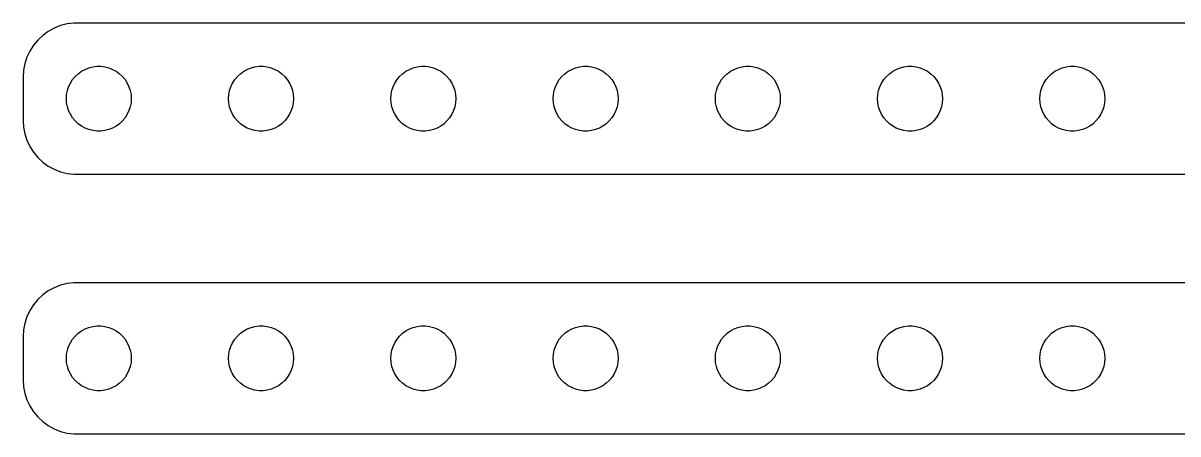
# Model space of a CAD drawing. Header units: metres. Extents: x -112 to 112, y 113 to 223.
# Drawn here: x -112 to -5.2, y 113 to 151 of the extents above; entities that cross this region are included whole.
import ezdxf

# ---------------------------------------------------------------- set-up
doc = ezdxf.new("R2010")
doc.units = ezdxf.units.M

msp = doc.modelspace()

# ---------------------------------------------------------------- linework, layer by layer
for p, q in [((-108.545, 150.755), (-109.129, 150.524)), ((-107.937, 150.911), (-108.545, 150.755)), ((-107.314, 150.99), (-107.937, 150.911)), ((107.314, 150.99), (-107.314, 150.99)), ((-110.187, 149.853), (-110.645, 149.423)), ((-109.679, 150.222), (-110.187, 149.853)), ((-109.129, 150.524), (-109.679, 150.222)), ((-111.382, 148.409), (-111.649, 147.841)), ((-111.045, 148.939), (-111.382, 148.409)), ((-110.645, 149.423), (-111.045, 148.939)), ((-111.649, 147.841), (-111.843, 147.243)), ((-111.961, 146.627), (-112, 146)), ((-111.843, 147.243), (-111.961, 146.627)), ((-107.187, 146.054), (-106.912, 146.312)), ((-106.912, 146.312), (-106.607, 146.533)), ((-106.607, 146.533), (-106.277, 146.714)), ((-106.277, 146.714), (-105.927, 146.853)), ((-105.927, 146.853), (-105.562, 146.947)), ((-105.562, 146.947), (-105.188, 146.994)), ((-105.188, 146.994), (-104.812, 146.994)), ((-104.812, 146.994), (-104.438, 146.947)), ((-104.438, 146.947), (-104.073, 146.853)), ((-104.073, 146.853), (-103.723, 146.714)), ((-103.723, 146.714), (-103.393, 146.533)), ((-103.393, 146.533), (-103.088, 146.312)), ((-103.088, 146.312), (-102.813, 146.054)), ((-92.1869, 146.054), (-91.9123, 146.312)), ((-91.9123, 146.312), (-91.6075, 146.533)), ((-91.6075, 146.533), (-91.2773, 146.714)), ((-91.2773, 146.714), (-90.927, 146.853)), ((-90.927, 146.853), (-90.5621, 146.947)), ((-90.5621, 146.947), (-90.1884, 146.994)), ((-90.1884, 146.994), (-89.8116, 146.994)), ((-89.8116, 146.994), (-89.4379, 146.947)), ((-89.4379, 146.947), (-89.073, 146.853)), ((-89.073, 146.853), (-88.7227, 146.714)), ((-88.7227, 146.714), (-88.3925, 146.533)), ((-88.3925, 146.533), (-88.0877, 146.312)), ((-88.0877, 146.312), (-87.8131, 146.054)), ((-77.1869, 146.054), (-76.9123, 146.312)), ((-76.9123, 146.312), (-76.6075, 146.533)), ((-76.6075, 146.533), (-76.2773, 146.714)), ((-76.2773, 146.714), (-75.927, 146.853)), ((-75.927, 146.853), (-75.5621, 146.947)), ((-75.5621, 146.947), (-75.1884, 146.994)), ((-75.1884, 146.994), (-74.8116, 146.994)), ((-74.8116, 146.994), (-74.4379, 146.947)), ((-74.4379, 146.947), (-74.073, 146.853)), ((-74.073, 146.853), (-73.7227, 146.714)), ((-73.7227, 146.714), (-73.3925, 146.533)), ((-73.3925, 146.533), (-73.0877, 146.312)), ((-73.0877, 146.312), (-72.8131, 146.054)), ((-62.1869, 146.054), (-61.9123, 146.312)), ((-61.9123, 146.312), (-61.6075, 146.533)), ((-61.6075, 146.533), (-61.2773, 146.714)), ((-61.2773, 146.714), (-60.927, 146.853)), ((-60.927, 146.853), (-60.5621, 146.947)), ((-60.5621, 146.947), (-60.1884, 146.994)), ((-60.1884, 146.994), (-59.8116, 146.994)), ((-59.8116, 146.994), (-59.4379, 146.947)), ((-59.4379, 146.947), (-59.0729, 146.853)), ((-59.0729, 146.853), (-58.7227, 146.714)), ((-58.7227, 146.714), (-58.3925, 146.533)), ((-58.3925, 146.533), (-58.0877, 146.312)), ((-58.0877, 146.312), (-57.8131, 146.054)), ((-47.1869, 146.054), (-46.9123, 146.312)), ((-46.9123, 146.312), (-46.6075, 146.533)), ((-46.6075, 146.533), (-46.2773, 146.714)), ((-46.2773, 146.714), (-45.927, 146.853)), ((-45.927, 146.853), (-45.5621, 146.947)), ((-45.5621, 146.947), (-45.1884, 146.994)), ((-45.1884, 146.994), (-44.8116, 146.994)), ((-44.8116, 146.994), (-44.4379, 146.947)), ((-44.4379, 146.947), (-44.0729, 146.853)), ((-44.0729, 146.853), (-43.7227, 146.714)), ((-43.7227, 146.714), (-43.3925, 146.533)), ((-43.3925, 146.533), (-43.0877, 146.312)), ((-43.0877, 146.312), (-42.8131, 146.054)), ((-32.1869, 146.054), (-31.9123, 146.312)), ((-31.9123, 146.312), (-31.6075, 146.533)), ((-31.6075, 146.533), (-31.2773, 146.714)), ((-31.2773, 146.714), (-30.927, 146.853)), ((-30.927, 146.853), (-30.5621, 146.947)), ((-30.5621, 146.947), (-30.1884, 146.994)), ((-30.1884, 146.994), (-29.8116, 146.994)), ((-29.8116, 146.994), (-29.4379, 146.947)), ((-29.4379, 146.947), (-29.0729, 146.853)), ((-29.0729, 146.853), (-28.7227, 146.714)), ((-28.7227, 146.714), (-28.3925, 146.533)), ((-28.3925, 146.533), (-28.0877, 146.312)), ((-28.0877, 146.312), (-27.8131, 146.054)), ((-17.1869, 146.054), (-16.9123, 146.312)), ((-16.9123, 146.312), (-16.6075, 146.533)), ((-16.6075, 146.533), (-16.2773, 146.714)), ((-16.2773, 146.714), (-15.927, 146.853)), ((-15.927, 146.853), (-15.5621, 146.947)), ((-15.5621, 146.947), (-15.1884, 146.994)), ((-15.1884, 146.994), (-14.8116, 146.994)), ((-14.8116, 146.994), (-14.4379, 146.947)), ((-14.4379, 146.947), (-14.0729, 146.853)), ((-14.0729, 146.853), (-13.7227, 146.714)), ((-13.7227, 146.714), (-13.3925, 146.533)), ((-13.3925, 146.533), (-13.0877, 146.312)), ((-13.0877, 146.312), (-12.8131, 146.054)), ((-112, 146), (-112, 142)), ((-107.789, 145.104), (-107.629, 145.445)), ((-107.629, 145.445), (-107.427, 145.763)), ((-107.427, 145.763), (-107.187, 146.054)), ((-102.813, 146.054), (-102.573, 145.763)), ((-102.573, 145.763), (-102.371, 145.445)), ((-102.371, 145.445), (-102.211, 145.104)), ((-92.7893, 145.104), (-92.6289, 145.445)), ((-92.6289, 145.445), (-92.427, 145.763)), ((-92.427, 145.763), (-92.1869, 146.054)), ((-87.8131, 146.054), (-87.573, 145.763)), ((-87.573, 145.763), (-87.3711, 145.445)), ((-87.3711, 145.445), (-87.2107, 145.104)), ((-77.7893, 145.104), (-77.6289, 145.445)), ((-77.6289, 145.445), (-77.427, 145.763)), ((-77.427, 145.763), (-77.1869, 146.054)), ((-72.8131, 146.054), (-72.573, 145.763)), ((-72.573, 145.763), (-72.3711, 145.445)), ((-72.3711, 145.445), (-72.2107, 145.104)), ((-62.7893, 145.104), (-62.6289, 145.445)), ((-62.6289, 145.445), (-62.427, 145.763)), ((-62.427, 145.763), (-62.1869, 146.054)), ((-57.8131, 146.054), (-57.5729, 145.763)), ((-57.5729, 145.763), (-57.3711, 145.445)), ((-57.3711, 145.445), (-57.2107, 145.104)), ((-47.7893, 145.104), (-47.6289, 145.445)), ((-47.6289, 145.445), (-47.427, 145.763)), ((-47.427, 145.763), (-47.1869, 146.054)), ((-42.8131, 146.054), (-42.5729, 145.763)), ((-42.5729, 145.763), (-42.3711, 145.445)), ((-42.3711, 145.445), (-42.2107, 145.104)), ((-32.7893, 145.104), (-32.6289, 145.445)), ((-32.6289, 145.445), (-32.427, 145.763)), ((-32.427, 145.763), (-32.1869, 146.054)), ((-27.8131, 146.054), (-27.5729, 145.763)), ((-27.5729, 145.763), (-27.3711, 145.445)), ((-27.3711, 145.445), (-27.2107, 145.104)), ((-17.7893, 145.104), (-17.6289, 145.445)), ((-17.6289, 145.445), (-17.427, 145.763)), ((-17.427, 145.763), (-17.1869, 146.054)), ((-12.8131, 146.054), (-12.5729, 145.763)), ((-12.5729, 145.763), (-12.3711, 145.445)), ((-12.3711, 145.445), (-12.2107, 145.104)), ((-108, 144), (-107.976, 144.376)), ((-107.976, 144.376), (-107.906, 144.746)), ((-107.906, 144.746), (-107.789, 145.104)), ((-102.211, 145.104), (-102.094, 144.746)), ((-102.094, 144.746), (-102.024, 144.376)), ((-102.024, 144.376), (-102, 144)), ((-93, 144), (-92.9763, 144.376)), ((-92.9763, 144.376), (-92.9057, 144.746)), ((-92.9057, 144.746), (-92.7893, 145.104)), ((-87.2107, 145.104), (-87.0943, 144.746)), ((-87.0943, 144.746), (-87.0237, 144.376)), ((-87.0237, 144.376), (-87, 144)), ((-78, 144), (-77.9763, 144.376)), ((-77.9763, 144.376), (-77.9057, 144.746)), ((-77.9057, 144.746), (-77.7893, 145.104)), ((-72.2107, 145.104), (-72.0943, 144.746)), ((-72.0943, 144.746), (-72.0237, 144.376)), ((-72.0237, 144.376), (-72, 144)), ((-63, 144), (-62.9763, 144.376)), ((-62.9763, 144.376), (-62.9057, 144.746)), ((-62.9057, 144.746), (-62.7893, 145.104)), ((-57.2107, 145.104), (-57.0942, 144.746)), ((-57.0942, 144.746), (-57.0237, 144.376)), ((-57.0237, 144.376), (-57, 144)), ((-48, 144), (-47.9763, 144.376)), ((-47.9763, 144.376), (-47.9057, 144.746)), ((-47.9057, 144.746), (-47.7893, 145.104)), ((-42.2107, 145.104), (-42.0942, 144.746)), ((-42.0942, 144.746), (-42.0237, 144.376)), ((-42.0237, 144.376), (-42, 144)), ((-33, 144), (-32.9763, 144.376)), ((-32.9763, 144.376), (-32.9057, 144.746)), ((-32.9057, 144.746), (-32.7893, 145.104)), ((-27.2107, 145.104), (-27.0942, 144.746)), ((-27.0942, 144.746), (-27.0237, 144.376)), ((-27.0237, 144.376), (-27, 144)), ((-18, 144), (-17.9763, 144.376)), ((-17.9763, 144.376), (-17.9057, 144.746)), ((-17.9057, 144.746), (-17.7893, 145.104)), ((-12.2107, 145.104), (-12.0942, 144.746)), ((-12.0942, 144.746), (-12.0237, 144.376)), ((-12.0237, 144.376), (-12, 144)), ((-107.976, 143.624), (-108, 144)), ((-107.906, 143.254), (-107.976, 143.624)), ((-107.789, 142.896), (-107.906, 143.254)), ((-102.094, 143.254), (-102.211, 142.896)), ((-102.024, 143.624), (-102.094, 143.254)), ((-102, 144), (-102.024, 143.624)), ((-92.9763, 143.624), (-93, 144)), ((-92.9057, 143.254), (-92.9763, 143.624)), ((-92.7893, 142.896), (-92.9057, 143.254)), ((-87.0943, 143.254), (-87.2107, 142.896)), ((-87.0237, 143.624), (-87.0943, 143.254)), ((-87, 144), (-87.0237, 143.624)), ((-77.9763, 143.624), (-78, 144)), ((-77.9057, 143.254), (-77.9763, 143.624)), ((-77.7893, 142.896), (-77.9057, 143.254)), ((-72.0943, 143.254), (-72.2107, 142.896)), ((-72.0237, 143.624), (-72.0943, 143.254)), ((-72, 144), (-72.0237, 143.624)), ((-62.9763, 143.624), (-63, 144)), ((-62.9057, 143.254), (-62.9763, 143.624)), ((-62.7893, 142.896), (-62.9057, 143.254)), ((-57.0942, 143.254), (-57.2107, 142.896)), ((-57.0237, 143.624), (-57.0942, 143.254)), ((-57, 144), (-57.0237, 143.624)), ((-47.9763, 143.624), (-48, 144)), ((-47.9057, 143.254), (-47.9763, 143.624)), ((-47.7893, 142.896), (-47.9057, 143.254)), ((-42.0942, 143.254), (-42.2107, 142.896)), ((-42.0237, 143.624), (-42.0942, 143.254)), ((-42, 144), (-42.0237, 143.624)), ((-32.9763, 143.624), (-33, 144)), ((-32.9057, 143.254), (-32.9763, 143.624)), ((-32.7893, 142.896), (-32.9057, 143.254)), ((-27.0942, 143.254), (-27.2107, 142.896)), ((-27.0237, 143.624), (-27.0942, 143.254)), ((-27, 144), (-27.0237, 143.624)), ((-17.9763, 143.624), (-18, 144)), ((-17.9057, 143.254), (-17.9763, 143.624)), ((-17.7893, 142.896), (-17.9057, 143.254)), ((-12.0942, 143.254), (-12.2107, 142.896)), ((-12.0237, 143.624), (-12.0942, 143.254)), ((-12, 144), (-12.0237, 143.624)), ((-112, 142), (-111.961, 141.373)), ((-107.629, 142.555), (-107.789, 142.896)), ((-107.427, 142.237), (-107.629, 142.555)), ((-107.187, 141.946), (-107.427, 142.237)), ((-102.573, 142.237), (-102.813, 141.946)), ((-102.371, 142.555), (-102.573, 142.237)), ((-102.211, 142.896), (-102.371, 142.555)), ((-92.6289, 142.555), (-92.7893, 142.896)), ((-92.427, 142.237), (-92.6289, 142.555)), ((-92.1869, 141.946), (-92.427, 142.237)), ((-87.573, 142.237), (-87.8131, 141.946)), ((-87.3711, 142.555), (-87.573, 142.237)), ((-87.2107, 142.896), (-87.3711, 142.555)), ((-77.6289, 142.555), (-77.7893, 142.896)), ((-77.427, 142.237), (-77.6289, 142.555)), ((-77.1869, 141.946), (-77.427, 142.237)), ((-72.573, 142.237), (-72.8131, 141.946)), ((-72.3711, 142.555), (-72.573, 142.237)), ((-72.2107, 142.896), (-72.3711, 142.555)), ((-62.6289, 142.555), (-62.7893, 142.896)), ((-62.427, 142.237), (-62.6289, 142.555)), ((-62.1869, 141.946), (-62.427, 142.237)), ((-57.5729, 142.237), (-57.8131, 141.946)), ((-57.3711, 142.555), (-57.5729, 142.237)), ((-57.2107, 142.896), (-57.3711, 142.555)), ((-47.6289, 142.555), (-47.7893, 142.896)), ((-47.427, 142.237), (-47.6289, 142.555)), ((-47.1869, 141.946), (-47.427, 142.237)), ((-42.5729, 142.237), (-42.8131, 141.946)), ((-42.3711, 142.555), (-42.5729, 142.237)), ((-42.2107, 142.896), (-42.3711, 142.555)), ((-32.6289, 142.555), (-32.7893, 142.896)), ((-32.427, 142.237), (-32.6289, 142.555)), ((-32.1869, 141.946), (-32.427, 142.237)), ((-27.5729, 142.237), (-27.8131, 141.946)), ((-27.3711, 142.555), (-27.5729, 142.237)), ((-27.2107, 142.896), (-27.3711, 142.555)), ((-17.6289, 142.555), (-17.7893, 142.896)), ((-17.427, 142.237), (-17.6289, 142.555)), ((-17.1869, 141.946), (-17.427, 142.237)), ((-12.5729, 142.237), (-12.8131, 141.946)), ((-12.3711, 142.555), (-12.5729, 142.237)), ((-12.2107, 142.896), (-12.3711, 142.555)), ((-111.961, 141.373), (-111.843, 140.757)), ((-106.912, 141.688), (-107.187, 141.946)), ((-106.607, 141.467), (-106.912, 141.688)), ((-106.277, 141.286), (-106.607, 141.467)), ((-105.927, 141.147), (-106.277, 141.286)), ((-105.562, 141.053), (-105.927, 141.147)), ((-105.188, 141.006), (-105.562, 141.053)), ((-104.812, 141.006), (-105.188, 141.006)), ((-104.438, 141.053), (-104.812, 141.006)), ((-104.073, 141.147), (-104.438, 141.053)), ((-103.723, 141.286), (-104.073, 141.147)), ((-103.393, 141.467), (-103.723, 141.286)), ((-103.088, 141.688), (-103.393, 141.467)), ((-102.813, 141.946), (-103.088, 141.688)), ((-91.9123, 141.688), (-92.1869, 141.946)), ((-91.6075, 141.467), (-91.9123, 141.688)), ((-91.2773, 141.286), (-91.6075, 141.467)), ((-90.927, 141.147), (-91.2773, 141.286)), ((-90.5621, 141.053), (-90.927, 141.147)), ((-90.1884, 141.006), (-90.5621, 141.053)), ((-89.8116, 141.006), (-90.1884, 141.006)), ((-89.4379, 141.053), (-89.8116, 141.006)), ((-89.073, 141.147), (-89.4379, 141.053)), ((-88.7227, 141.286), (-89.073, 141.147)), ((-88.3925, 141.467), (-88.7227, 141.286)), ((-88.0877, 141.688), (-88.3925, 141.467)), ((-87.8131, 141.946), (-88.0877, 141.688)), ((-76.9123, 141.688), (-77.1869, 141.946)), ((-76.6075, 141.467), (-76.9123, 141.688)), ((-76.2773, 141.286), (-76.6075, 141.467)), ((-75.927, 141.147), (-76.2773, 141.286)), ((-75.5621, 141.053), (-75.927, 141.147)), ((-75.1884, 141.006), (-75.5621, 141.053)), ((-74.8116, 141.006), (-75.1884, 141.006)), ((-74.4379, 141.053), (-74.8116, 141.006)), ((-74.073, 141.147), (-74.4379, 141.053)), ((-73.7227, 141.286), (-74.073, 141.147)), ((-73.3925, 141.467), (-73.7227, 141.286)), ((-73.0877, 141.688), (-73.3925, 141.467)), ((-72.8131, 141.946), (-73.0877, 141.688)), ((-61.9123, 141.688), (-62.1869, 141.946)), ((-61.6075, 141.467), (-61.9123, 141.688)), ((-61.2773, 141.286), (-61.6075, 141.467)), ((-60.927, 141.147), (-61.2773, 141.286)), ((-60.5621, 141.053), (-60.927, 141.147)), ((-60.1884, 141.006), (-60.5621, 141.053)), ((-59.8116, 141.006), (-60.1884, 141.006)), ((-59.4379, 141.053), (-59.8116, 141.006)), ((-59.0729, 141.147), (-59.4379, 141.053)), ((-58.7227, 141.286), (-59.0729, 141.147)), ((-58.3925, 141.467), (-58.7227, 141.286)), ((-58.0877, 141.688), (-58.3925, 141.467)), ((-57.8131, 141.946), (-58.0877, 141.688)), ((-46.9123, 141.688), (-47.1869, 141.946)), ((-46.6075, 141.467), (-46.9123, 141.688)), ((-46.2773, 141.286), (-46.6075, 141.467)), ((-45.927, 141.147), (-46.2773, 141.286)), ((-45.5621, 141.053), (-45.927, 141.147)), ((-45.1884, 141.006), (-45.5621, 141.053)), ((-44.8116, 141.006), (-45.1884, 141.006)), ((-44.4379, 141.053), (-44.8116, 141.006)), ((-44.0729, 141.147), (-44.4379, 141.053)), ((-43.7227, 141.286), (-44.0729, 141.147)), ((-43.3925, 141.467), (-43.7227, 141.286)), ((-43.0877, 141.688), (-43.3925, 141.467)), ((-42.8131, 141.946), (-43.0877, 141.688)), ((-31.9123, 141.688), (-32.1869, 141.946)), ((-31.6075, 141.467), (-31.9123, 141.688)), ((-31.2773, 141.286), (-31.6075, 141.467)), ((-30.927, 141.147), (-31.2773, 141.286)), ((-30.5621, 141.053), (-30.927, 141.147)), ((-30.1884, 141.006), (-30.5621, 141.053)), ((-29.8116, 141.006), (-30.1884, 141.006)), ((-29.4379, 141.053), (-29.8116, 141.006)), ((-29.0729, 141.147), (-29.4379, 141.053)), ((-28.7227, 141.286), (-29.0729, 141.147)), ((-28.3925, 141.467), (-28.7227, 141.286)), ((-28.0877, 141.688), (-28.3925, 141.467)), ((-27.8131, 141.946), (-28.0877, 141.688)), ((-16.9123, 141.688), (-17.1869, 141.946)), ((-16.6075, 141.467), (-16.9123, 141.688)), ((-16.2773, 141.286), (-16.6075, 141.467)), ((-15.927, 141.147), (-16.2773, 141.286)), ((-15.5621, 141.053), (-15.927, 141.147)), ((-15.1884, 141.006), (-15.5621, 141.053)), ((-14.8116, 141.006), (-15.1884, 141.006)), ((-14.4379, 141.053), (-14.8116, 141.006)), ((-14.0729, 141.147), (-14.4379, 141.053)), ((-13.7227, 141.286), (-14.0729, 141.147)), ((-13.3925, 141.467), (-13.7227, 141.286)), ((-13.0877, 141.688), (-13.3925, 141.467)), ((-12.8131, 141.946), (-13.0877, 141.688)), ((-111.843, 140.757), (-111.649, 140.159)), ((-111.649, 140.159), (-111.382, 139.591)), ((-111.382, 139.591), (-111.045, 139.061)), ((-111.045, 139.061), (-110.645, 138.577)), ((-110.645, 138.577), (-110.187, 138.147)), ((-110.187, 138.147), (-109.679, 137.778)), ((-109.679, 137.778), (-109.129, 137.476)), ((-109.129, 137.476), (-108.545, 137.245)), ((-108.545, 137.245), (-107.937, 137.089)), ((-107.937, 137.089), (-107.314, 137.01)), ((-107.314, 137.01), (107.314, 137.01)), ((-109.679, 126.222), (-110.187, 125.853)), ((-109.129, 126.524), (-109.679, 126.222)), ((-108.545, 126.755), (-109.129, 126.524)), ((-107.937, 126.911), (-108.545, 126.755)), ((-107.314, 126.99), (-107.937, 126.911)), ((107.314, 126.99), (-107.314, 126.99)), ((-111.045, 124.939), (-111.382, 124.409)), ((-110.645, 125.423), (-111.045, 124.939)), ((-110.187, 125.853), (-110.645, 125.423)), ((-111.382, 124.409), (-111.649, 123.841)), ((-111.843, 123.243), (-111.961, 122.627)), ((-111.649, 123.841), (-111.843, 123.243)), ((-106.277, 122.714), (-105.927, 122.853)), ((-105.927, 122.853), (-105.562, 122.947)), ((-105.562, 122.947), (-105.188, 122.994)), ((-105.188, 122.994), (-104.812, 122.994)), ((-104.812, 122.994), (-104.438, 122.947)), ((-104.438, 122.947), (-104.073, 122.853)), ((-104.073, 122.853), (-103.723, 122.714)), ((-91.2773, 122.714), (-90.927, 122.853)), ((-90.927, 122.853), (-90.5621, 122.947)), ((-90.5621, 122.947), (-90.1884, 122.994)), ((-90.1884, 122.994), (-89.8116, 122.994)), ((-89.8116, 122.994), (-89.4379, 122.947)), ((-89.4379, 122.947), (-89.073, 122.853)), ((-89.073, 122.853), (-88.7227, 122.714)), ((-76.2773, 122.714), (-75.927, 122.853)), ((-75.927, 122.853), (-75.5621, 122.947)), ((-75.5621, 122.947), (-75.1884, 122.994)), ((-75.1884, 122.994), (-74.8116, 122.994)), ((-74.8116, 122.994), (-74.4379, 122.947)), ((-74.4379, 122.947), (-74.073, 122.853)), ((-74.073, 122.853), (-73.7227, 122.714)), ((-61.2773, 122.714), (-60.927, 122.853)), ((-60.927, 122.853), (-60.5621, 122.947)), ((-60.5621, 122.947), (-60.1884, 122.994)), ((-60.1884, 122.994), (-59.8116, 122.994)), ((-59.8116, 122.994), (-59.4379, 122.947)), ((-59.4379, 122.947), (-59.0729, 122.853)), ((-59.0729, 122.853), (-58.7227, 122.714)), ((-46.2773, 122.714), (-45.927, 122.853)), ((-45.927, 122.853), (-45.5621, 122.947)), ((-45.5621, 122.947), (-45.1884, 122.994)), ((-45.1884, 122.994), (-44.8116, 122.994)), ((-44.8116, 122.994), (-44.4379, 122.947)), ((-44.4379, 122.947), (-44.0729, 122.853)), ((-44.0729, 122.853), (-43.7227, 122.714)), ((-31.2773, 122.714), (-30.927, 122.853)), ((-30.927, 122.853), (-30.5621, 122.947)), ((-30.5621, 122.947), (-30.1884, 122.994)), ((-30.1884, 122.994), (-29.8116, 122.994)), ((-29.8116, 122.994), (-29.4379, 122.947)), ((-29.4379, 122.947), (-29.0729, 122.853)), ((-29.0729, 122.853), (-28.7227, 122.714)), ((-16.2773, 122.714), (-15.927, 122.853)), ((-15.927, 122.853), (-15.5621, 122.947)), ((-15.5621, 122.947), (-15.1884, 122.994)), ((-15.1884, 122.994), (-14.8116, 122.994)), ((-14.8116, 122.994), (-14.4379, 122.947)), ((-14.4379, 122.947), (-14.0729, 122.853)), ((-14.0729, 122.853), (-13.7227, 122.714)), ((-111.961, 122.627), (-112, 122)), ((-112, 122), (-112, 118)), ((-107.629, 121.445), (-107.427, 121.763)), ((-107.427, 121.763), (-107.187, 122.054)), ((-107.187, 122.054), (-106.912, 122.312)), ((-106.912, 122.312), (-106.607, 122.533)), ((-106.607, 122.533), (-106.277, 122.714)), ((-103.723, 122.714), (-103.393, 122.533)), ((-103.393, 122.533), (-103.088, 122.312)), ((-103.088, 122.312), (-102.813, 122.054)), ((-102.813, 122.054), (-102.573, 121.763)), ((-102.573, 121.763), (-102.371, 121.445)), ((-92.6289, 121.445), (-92.427, 121.763)), ((-92.427, 121.763), (-92.1869, 122.054)), ((-92.1869, 122.054), (-91.9123, 122.312)), ((-91.9123, 122.312), (-91.6075, 122.533)), ((-91.6075, 122.533), (-91.2773, 122.714)), ((-88.7227, 122.714), (-88.3925, 122.533)), ((-88.3925, 122.533), (-88.0877, 122.312)), ((-88.0877, 122.312), (-87.8131, 122.054)), ((-87.8131, 122.054), (-87.573, 121.763)), ((-87.573, 121.763), (-87.3711, 121.445)), ((-77.6289, 121.445), (-77.427, 121.763)), ((-77.427, 121.763), (-77.1869, 122.054)), ((-77.1869, 122.054), (-76.9123, 122.312)), ((-76.9123, 122.312), (-76.6075, 122.533)), ((-76.6075, 122.533), (-76.2773, 122.714)), ((-73.7227, 122.714), (-73.3925, 122.533)), ((-73.3925, 122.533), (-73.0877, 122.312)), ((-73.0877, 122.312), (-72.8131, 122.054)), ((-72.8131, 122.054), (-72.573, 121.763)), ((-72.573, 121.763), (-72.3711, 121.445)), ((-62.6289, 121.445), (-62.427, 121.763)), ((-62.427, 121.763), (-62.1869, 122.054)), ((-62.1869, 122.054), (-61.9123, 122.312)), ((-61.9123, 122.312), (-61.6075, 122.533)), ((-61.6075, 122.533), (-61.2773, 122.714)), ((-58.7227, 122.714), (-58.3925, 122.533)), ((-58.3925, 122.533), (-58.0877, 122.312)), ((-58.0877, 122.312), (-57.8131, 122.054)), ((-57.8131, 122.054), (-57.5729, 121.763)), ((-57.5729, 121.763), (-57.3711, 121.445)), ((-47.6289, 121.445), (-47.427, 121.763)), ((-47.427, 121.763), (-47.1869, 122.054)), ((-47.1869, 122.054), (-46.9123, 122.312)), ((-46.9123, 122.312), (-46.6075, 122.533)), ((-46.6075, 122.533), (-46.2773, 122.714)), ((-43.7227, 122.714), (-43.3925, 122.533)), ((-43.3925, 122.533), (-43.0877, 122.312)), ((-43.0877, 122.312), (-42.8131, 122.054)), ((-42.8131, 122.054), (-42.5729, 121.763)), ((-42.5729, 121.763), (-42.3711, 121.445)), ((-32.6289, 121.445), (-32.427, 121.763)), ((-32.427, 121.763), (-32.1869, 122.054)), ((-32.1869, 122.054), (-31.9123, 122.312)), ((-31.9123, 122.312), (-31.6075, 122.533)), ((-31.6075, 122.533), (-31.2773, 122.714)), ((-28.7227, 122.714), (-28.3925, 122.533)), ((-28.3925, 122.533), (-28.0877, 122.312)), ((-28.0877, 122.312), (-27.8131, 122.054)), ((-27.8131, 122.054), (-27.5729, 121.763)), ((-27.5729, 121.763), (-27.3711, 121.445)), ((-17.6289, 121.445), (-17.427, 121.763)), ((-17.427, 121.763), (-17.1869, 122.054)), ((-17.1869, 122.054), (-16.9123, 122.312)), ((-16.9123, 122.312), (-16.6075, 122.533)), ((-16.6075, 122.533), (-16.2773, 122.714)), ((-13.7227, 122.714), (-13.3925, 122.533)), ((-13.3925, 122.533), (-13.0877, 122.312)), ((-13.0877, 122.312), (-12.8131, 122.054)), ((-12.8131, 122.054), (-12.5729, 121.763)), ((-12.5729, 121.763), (-12.3711, 121.445)), ((-107.976, 120.376), (-107.906, 120.746)), ((-107.906, 120.746), (-107.789, 121.104)), ((-107.789, 121.104), (-107.629, 121.445)), ((-102.371, 121.445), (-102.211, 121.104)), ((-102.211, 121.104), (-102.094, 120.746)), ((-102.094, 120.746), (-102.024, 120.376)), ((-92.9763, 120.376), (-92.9057, 120.746)), ((-92.9057, 120.746), (-92.7893, 121.104)), ((-92.7893, 121.104), (-92.6289, 121.445)), ((-87.3711, 121.445), (-87.2107, 121.104)), ((-87.2107, 121.104), (-87.0943, 120.746)), ((-87.0943, 120.746), (-87.0237, 120.376)), ((-77.9763, 120.376), (-77.9057, 120.746)), ((-77.9057, 120.746), (-77.7893, 121.104)), ((-77.7893, 121.104), (-77.6289, 121.445)), ((-72.3711, 121.445), (-72.2107, 121.104)), ((-72.2107, 121.104), (-72.0943, 120.746)), ((-72.0943, 120.746), (-72.0237, 120.376)), ((-62.9763, 120.376), (-62.9057, 120.746)), ((-62.9057, 120.746), (-62.7893, 121.104)), ((-62.7893, 121.104), (-62.6289, 121.445)), ((-57.3711, 121.445), (-57.2107, 121.104)), ((-57.2107, 121.104), (-57.0942, 120.746)), ((-57.0942, 120.746), (-57.0237, 120.376)), ((-47.9763, 120.376), (-47.9057, 120.746)), ((-47.9057, 120.746), (-47.7893, 121.104)), ((-47.7893, 121.104), (-47.6289, 121.445)), ((-42.3711, 121.445), (-42.2107, 121.104)), ((-42.2107, 121.104), (-42.0942, 120.746)), ((-42.0942, 120.746), (-42.0237, 120.376)), ((-32.9763, 120.376), (-32.9057, 120.746)), ((-32.9057, 120.746), (-32.7893, 121.104)), ((-32.7893, 121.104), (-32.6289, 121.445)), ((-27.3711, 121.445), (-27.2107, 121.104)), ((-27.2107, 121.104), (-27.0942, 120.746)), ((-27.0942, 120.746), (-27.0237, 120.376)), ((-17.9763, 120.376), (-17.9057, 120.746)), ((-17.9057, 120.746), (-17.7893, 121.104)), ((-17.7893, 121.104), (-17.6289, 121.445)), ((-12.3711, 121.445), (-12.2107, 121.104)), ((-12.2107, 121.104), (-12.0942, 120.746)), ((-12.0942, 120.746), (-12.0237, 120.376)), ((-108, 120), (-107.976, 120.376)), ((-107.976, 119.624), (-108, 120)), ((-107.906, 119.254), (-107.976, 119.624)), ((-102.024, 119.624), (-102.094, 119.254)), ((-102.024, 120.376), (-102, 120)), ((-102, 120), (-102.024, 119.624)), ((-93, 120), (-92.9763, 120.376)), ((-92.9763, 119.624), (-93, 120)), ((-92.9057, 119.254), (-92.9763, 119.624)), ((-87.0237, 119.624), (-87.0943, 119.254)), ((-87.0237, 120.376), (-87, 120)), ((-87, 120), (-87.0237, 119.624)), ((-78, 120), (-77.9763, 120.376)), ((-77.9763, 119.624), (-78, 120)), ((-77.9057, 119.254), (-77.9763, 119.624)), ((-72.0237, 119.624), (-72.0943, 119.254)), ((-72.0237, 120.376), (-72, 120)), ((-72, 120), (-72.0237, 119.624)), ((-63, 120), (-62.9763, 120.376)), ((-62.9763, 119.624), (-63, 120)), ((-62.9057, 119.254), (-62.9763, 119.624)), ((-57.0237, 119.624), (-57.0942, 119.254)), ((-57.0237, 120.376), (-57, 120)), ((-57, 120), (-57.0237, 119.624)), ((-48, 120), (-47.9763, 120.376)), ((-47.9763, 119.624), (-48, 120)), ((-47.9057, 119.254), (-47.9763, 119.624)), ((-42.0237, 119.624), (-42.0942, 119.254)), ((-42.0237, 120.376), (-42, 120)), ((-42, 120), (-42.0237, 119.624)), ((-33, 120), (-32.9763, 120.376)), ((-32.9763, 119.624), (-33, 120)), ((-32.9057, 119.254), (-32.9763, 119.624)), ((-27.0237, 119.624), (-27.0942, 119.254)), ((-27.0237, 120.376), (-27, 120)), ((-27, 120), (-27.0237, 119.624)), ((-18, 120), (-17.9763, 120.376)), ((-17.9763, 119.624), (-18, 120)), ((-17.9057, 119.254), (-17.9763, 119.624)), ((-12.0237, 119.624), (-12.0942, 119.254)), ((-12.0237, 120.376), (-12, 120)), ((-12, 120), (-12.0237, 119.624)), ((-107.789, 118.896), (-107.906, 119.254)), ((-107.629, 118.555), (-107.789, 118.896)), ((-107.427, 118.237), (-107.629, 118.555)), ((-102.371, 118.555), (-102.573, 118.237)), ((-102.211, 118.896), (-102.371, 118.555)), ((-102.094, 119.254), (-102.211, 118.896)), ((-92.7893, 118.896), (-92.9057, 119.254)), ((-92.6289, 118.555), (-92.7893, 118.896)), ((-92.427, 118.237), (-92.6289, 118.555)), ((-87.3711, 118.555), (-87.573, 118.237)), ((-87.2107, 118.896), (-87.3711, 118.555)), ((-87.0943, 119.254), (-87.2107, 118.896)), ((-77.7893, 118.896), (-77.9057, 119.254)), ((-77.6289, 118.555), (-77.7893, 118.896)), ((-77.427, 118.237), (-77.6289, 118.555)), ((-72.3711, 118.555), (-72.573, 118.237)), ((-72.2107, 118.896), (-72.3711, 118.555)), ((-72.0943, 119.254), (-72.2107, 118.896)), ((-62.7893, 118.896), (-62.9057, 119.254)), ((-62.6289, 118.555), (-62.7893, 118.896)), ((-62.427, 118.237), (-62.6289, 118.555)), ((-57.3711, 118.555), (-57.5729, 118.237)), ((-57.2107, 118.896), (-57.3711, 118.555)), ((-57.0942, 119.254), (-57.2107, 118.896)), ((-47.7893, 118.896), (-47.9057, 119.254)), ((-47.6289, 118.555), (-47.7893, 118.896)), ((-47.427, 118.237), (-47.6289, 118.555)), ((-42.3711, 118.555), (-42.5729, 118.237)), ((-42.2107, 118.896), (-42.3711, 118.555)), ((-42.0942, 119.254), (-42.2107, 118.896)), ((-32.7893, 118.896), (-32.9057, 119.254)), ((-32.6289, 118.555), (-32.7893, 118.896)), ((-32.427, 118.237), (-32.6289, 118.555)), ((-27.3711, 118.555), (-27.5729, 118.237)), ((-27.2107, 118.896), (-27.3711, 118.555)), ((-27.0942, 119.254), (-27.2107, 118.896)), ((-17.7893, 118.896), (-17.9057, 119.254)), ((-17.6289, 118.555), (-17.7893, 118.896)), ((-17.427, 118.237), (-17.6289, 118.555)), ((-12.3711, 118.555), (-12.5729, 118.237)), ((-12.2107, 118.896), (-12.3711, 118.555)), ((-12.0942, 119.254), (-12.2107, 118.896)), ((-112, 118), (-111.961, 117.373)), ((-107.187, 117.946), (-107.427, 118.237)), ((-106.912, 117.688), (-107.187, 117.946)), ((-106.607, 117.467), (-106.912, 117.688)), ((-106.277, 117.286), (-106.607, 117.467)), ((-103.393, 117.467), (-103.723, 117.286)), ((-103.088, 117.688), (-103.393, 117.467)), ((-102.813, 117.946), (-103.088, 117.688)), ((-102.573, 118.237), (-102.813, 117.946)), ((-92.1869, 117.946), (-92.427, 118.237)), ((-91.9123, 117.688), (-92.1869, 117.946)), ((-91.6075, 117.467), (-91.9123, 117.688)), ((-91.2773, 117.286), (-91.6075, 117.467)), ((-88.3925, 117.467), (-88.7227, 117.286)), ((-88.0877, 117.688), (-88.3925, 117.467)), ((-87.8131, 117.946), (-88.0877, 117.688)), ((-87.573, 118.237), (-87.8131, 117.946)), ((-77.1869, 117.946), (-77.427, 118.237)), ((-76.9123, 117.688), (-77.1869, 117.946)), ((-76.6075, 117.467), (-76.9123, 117.688)), ((-76.2773, 117.286), (-76.6075, 117.467)), ((-73.3925, 117.467), (-73.7227, 117.286)), ((-73.0877, 117.688), (-73.3925, 117.467)), ((-72.8131, 117.946), (-73.0877, 117.688)), ((-72.573, 118.237), (-72.8131, 117.946)), ((-62.1869, 117.946), (-62.427, 118.237)), ((-61.9123, 117.688), (-62.1869, 117.946)), ((-61.6075, 117.467), (-61.9123, 117.688)), ((-61.2773, 117.286), (-61.6075, 117.467)), ((-58.3925, 117.467), (-58.7227, 117.286)), ((-58.0877, 117.688), (-58.3925, 117.467)), ((-57.8131, 117.946), (-58.0877, 117.688)), ((-57.5729, 118.237), (-57.8131, 117.946)), ((-47.1869, 117.946), (-47.427, 118.237)), ((-46.9123, 117.688), (-47.1869, 117.946)), ((-46.6075, 117.467), (-46.9123, 117.688)), ((-46.2773, 117.286), (-46.6075, 117.467)), ((-43.3925, 117.467), (-43.7227, 117.286)), ((-43.0877, 117.688), (-43.3925, 117.467)), ((-42.8131, 117.946), (-43.0877, 117.688)), ((-42.5729, 118.237), (-42.8131, 117.946)), ((-32.1869, 117.946), (-32.427, 118.237)), ((-31.9123, 117.688), (-32.1869, 117.946)), ((-31.6075, 117.467), (-31.9123, 117.688)), ((-31.2773, 117.286), (-31.6075, 117.467)), ((-28.3925, 117.467), (-28.7227, 117.286)), ((-28.0877, 117.688), (-28.3925, 117.467)), ((-27.8131, 117.946), (-28.0877, 117.688)), ((-27.5729, 118.237), (-27.8131, 117.946)), ((-17.1869, 117.946), (-17.427, 118.237)), ((-16.9123, 117.688), (-17.1869, 117.946)), ((-16.6075, 117.467), (-16.9123, 117.688)), ((-16.2773, 117.286), (-16.6075, 117.467)), ((-13.3925, 117.467), (-13.7227, 117.286)), ((-13.0877, 117.688), (-13.3925, 117.467)), ((-12.8131, 117.946), (-13.0877, 117.688)), ((-12.5729, 118.237), (-12.8131, 117.946)), ((-111.961, 117.373), (-111.843, 116.757)), ((-111.843, 116.757), (-111.649, 116.159)), ((-105.927, 117.147), (-106.277, 117.286)), ((-105.562, 117.053), (-105.927, 117.147)), ((-105.188, 117.006), (-105.562, 117.053)), ((-104.812, 117.006), (-105.188, 117.006)), ((-104.438, 117.053), (-104.812, 117.006)), ((-104.073, 117.147), (-104.438, 117.053)), ((-103.723, 117.286), (-104.073, 117.147)), ((-90.927, 117.147), (-91.2773, 117.286)), ((-90.5621, 117.053), (-90.927, 117.147)), ((-90.1884, 117.006), (-90.5621, 117.053)), ((-89.8116, 117.006), (-90.1884, 117.006)), ((-89.4379, 117.053), (-89.8116, 117.006)), ((-89.073, 117.147), (-89.4379, 117.053)), ((-88.7227, 117.286), (-89.073, 117.147)), ((-75.927, 117.147), (-76.2773, 117.286)), ((-75.5621, 117.053), (-75.927, 117.147)), ((-75.1884, 117.006), (-75.5621, 117.053)), ((-74.8116, 117.006), (-75.1884, 117.006)), ((-74.4379, 117.053), (-74.8116, 117.006)), ((-74.073, 117.147), (-74.4379, 117.053)), ((-73.7227, 117.286), (-74.073, 117.147)), ((-60.927, 117.147), (-61.2773, 117.286)), ((-60.5621, 117.053), (-60.927, 117.147)), ((-60.1884, 117.006), (-60.5621, 117.053)), ((-59.8116, 117.006), (-60.1884, 117.006)), ((-59.4379, 117.053), (-59.8116, 117.006)), ((-59.0729, 117.147), (-59.4379, 117.053)), ((-58.7227, 117.286), (-59.0729, 117.147)), ((-45.927, 117.147), (-46.2773, 117.286)), ((-45.5621, 117.053), (-45.927, 117.147)), ((-45.1884, 117.006), (-45.5621, 117.053)), ((-44.8116, 117.006), (-45.1884, 117.006)), ((-44.4379, 117.053), (-44.8116, 117.006)), ((-44.0729, 117.147), (-44.4379, 117.053)), ((-43.7227, 117.286), (-44.0729, 117.147)), ((-30.927, 117.147), (-31.2773, 117.286)), ((-30.5621, 117.053), (-30.927, 117.147)), ((-30.1884, 117.006), (-30.5621, 117.053)), ((-29.8116, 117.006), (-30.1884, 117.006)), ((-29.4379, 117.053), (-29.8116, 117.006)), ((-29.0729, 117.147), (-29.4379, 117.053)), ((-28.7227, 117.286), (-29.0729, 117.147)), ((-15.927, 117.147), (-16.2773, 117.286)), ((-15.5621, 117.053), (-15.927, 117.147)), ((-15.1884, 117.006), (-15.5621, 117.053)), ((-14.8116, 117.006), (-15.1884, 117.006)), ((-14.4379, 117.053), (-14.8116, 117.006)), ((-14.0729, 117.147), (-14.4379, 117.053)), ((-13.7227, 117.286), (-14.0729, 117.147)), ((-111.649, 116.159), (-111.382, 115.591)), ((-111.382, 115.591), (-111.045, 115.061)), ((-111.045, 115.061), (-110.645, 114.577)), ((-110.645, 114.577), (-110.187, 114.147)), ((-110.187, 114.147), (-109.679, 113.778)), ((-109.679, 113.778), (-109.129, 113.476)), ((-109.129, 113.476), (-108.545, 113.245)), ((-108.545, 113.245), (-107.937, 113.089)), ((-107.937, 113.089), (-107.314, 113.01)), ((-107.314, 113.01), (107.314, 113.01))]:
    msp.add_line(p, q)

doc.saveas('drawing.dxf')
